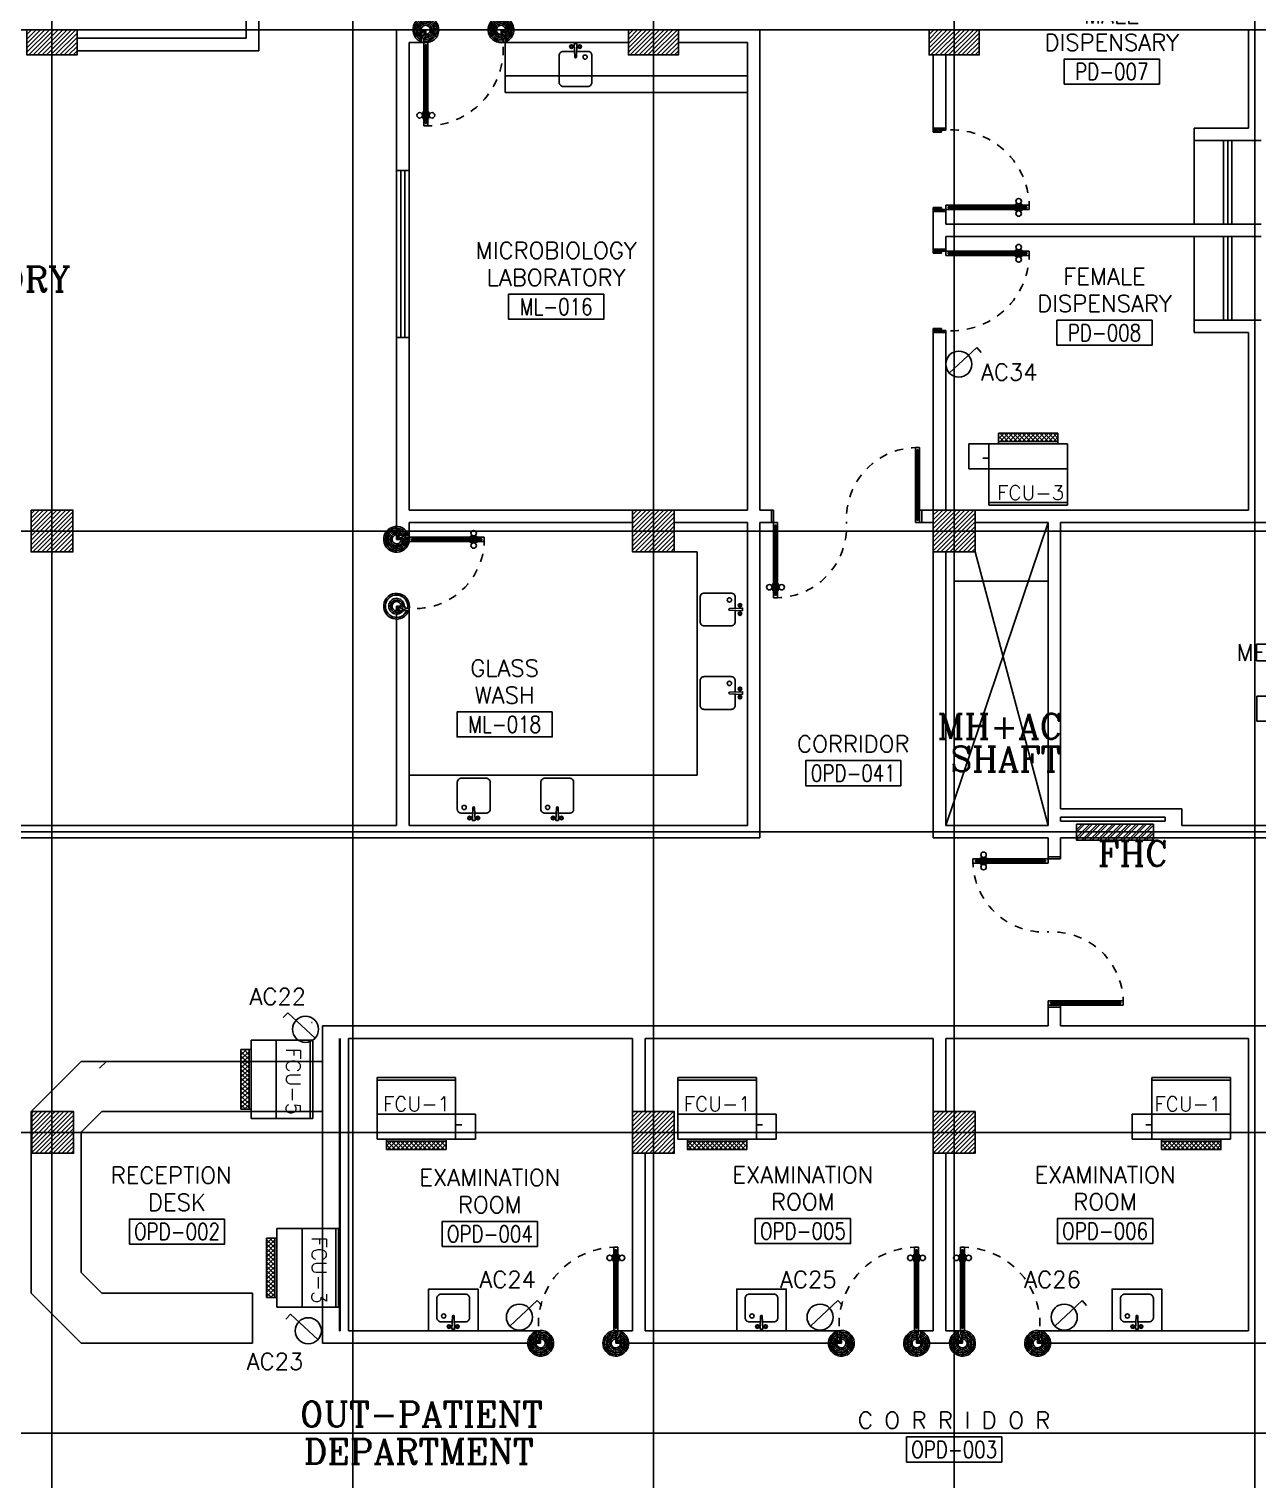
# Model space of a CAD drawing. Extents: x 417819.9 to 417911.9, y 43448 to 43539.2.
# Drawn here: x 417838.38 to 417853.09, y 43477.11 to 43494.48 of the extents above; entities that cross this region are included whole.
import ezdxf
from ezdxf.enums import TextEntityAlignment as Align

# ---------------------------------------------------------------- set-up
doc = ezdxf.new("R2010")
doc.units = 0
doc.header["$MEASUREMENT"] = 0
doc.linetypes.add('HIDDEN', pattern=[0.375, 0.25, -0.125])
doc.layers.get('0').update_dxf_attribs({"color": 11, "linetype": 'CONTINUOUS'})
for name, color, linetype in [('COL', 11, 'CONTINUOUS'), ('DIM', 11, 'CONTINUOUS'), ('DOOR', 11, 'CONTINUOUS'), ('E-SOCKETS', 4, 'CONTINUOUS'), ('FCU', 6, 'CONTINUOUS'), ('ME-FIX', 11, 'CONTINUOUS'), ('RM-BOX', 11, 'CONTINUOUS'), ('RM-NAME', 11, 'CONTINUOUS'), ('RM-NO', 11, 'CONTINUOUS'), ('SCD', 2, 'CONTINUOUS'), ('WALL', 11, 'CONTINUOUS')]:
    doc.layers.add(name, color=color, linetype=linetype)
doc.styles.add('ROMANC', font='romanc', dxfattribs={"height": 0.1})
doc.styles.add('ROMANS', font='ROMANS.shx', dxfattribs={"width": 0.6})

# ---------------------------------------------------------------- blocks, each defined once
blk = doc.blocks.new('COL50')
at = {"layer": 'COL'}
blk.add_lwpolyline([(-250, 250), (-250, -250), (250, -250), (250, 250)], close=True, dxfattribs=at)
blk = doc.blocks.new('*X94')
at = {"color": 0}
for p, q in [((38539, 25069), (39031, 25561)), ((38539, 25122), (38978, 25561)), ((38539, 25175), (38925, 25561)), ((38539, 25228), (38872, 25561)), ((38539, 25281), (38819, 25561)), ((38539, 25334), (38766, 25561)), ((38539, 25387), (38713, 25561)), ((38539, 25440), (38660, 25561)), ((38539, 25493), (38607, 25561)), ((38539, 25546), (38554, 25561)), ((38584, 25061), (39039, 25516)), ((38637, 25061), (39039, 25463)), ((38690, 25061), (39039, 25410)), ((38744, 25061), (39039, 25357)), ((38797, 25061), (39039, 25304)), ((38850, 25061), (39039, 25251)), ((38903, 25061), (39039, 25198)), ((38956, 25061), (39039, 25145)), ((39009, 25061), (39039, 25092))]:
    blk.add_line(p, q, dxfattribs=at)
blk = doc.blocks.new('RM1')
at = {"layer": 'RM-BOX'}
blk.add_lwpolyline([(570, -200), (-570, -200), (-570, -500), (570, -500)], close=True, dxfattribs=at)
at = {"layer": 'RM-NAME', "style": 'ROMANS'}
for tag, p in [('ROOMNAME1', (0, 324)), ('ROOMNAME2', (0, 0))]:
    blk.add_attdef(tag, text='', height=200, dxfattribs=at).set_placement(p, align=Align.MIDDLE)
at = {"layer": 'RM-NO', "style": 'ROMANS', "width": 0.8}
blk.add_attdef('ROOMNO', text='', height=200, dxfattribs=at).set_placement((0, -350), align=Align.MIDDLE)
blk = doc.blocks.new('*X97')
at = {"color": 0}
for p, q in [((31339, 32294), (31806, 32761)), ((31339, 32347), (31753, 32761)), ((31339, 32400), (31700, 32761)), ((31339, 32453), (31647, 32761)), ((31339, 32506), (31594, 32761)), ((31339, 32559), (31541, 32761)), ((31339, 32612), (31488, 32761)), ((31339, 32665), (31435, 32761)), ((31339, 32718), (31382, 32761)), ((31359, 32261), (31839, 32741)), ((31412, 32261), (31839, 32688)), ((31466, 32261), (31839, 32635)), ((31519, 32261), (31839, 32582)), ((31572, 32261), (31839, 32529)), ((31625, 32261), (31839, 32476)), ((31678, 32261), (31839, 32423)), ((31731, 32261), (31839, 32370)), ((31784, 32261), (31839, 32317)), ((31837, 32261), (31839, 32263))]:
    blk.add_line(p, q, dxfattribs=at)
blk = doc.blocks.new('*X91')
at = {"color": 0}
for p, q in [((42139, 25063), (42638, 25561)), ((42139, 25116), (42585, 25561)), ((42139, 25169), (42532, 25561)), ((42139, 25222), (42479, 25561)), ((42139, 25275), (42425, 25561)), ((42139, 25328), (42372, 25561)), ((42139, 25381), (42319, 25561)), ((42139, 25434), (42266, 25561)), ((42139, 25487), (42213, 25561)), ((42139, 25540), (42160, 25561)), ((42191, 25061), (42639, 25510)), ((42244, 25061), (42639, 25457)), ((42297, 25061), (42639, 25403)), ((42350, 25061), (42639, 25350)), ((42403, 25061), (42639, 25297)), ((42456, 25061), (42639, 25244)), ((42509, 25061), (42639, 25191)), ((42562, 25061), (42639, 25138)), ((42615, 25061), (42639, 25085))]:
    blk.add_line(p, q, dxfattribs=at)
blk = doc.blocks.new('DOOR90')
at = {"layer": 'DOOR', "color": 7, "linetype": 'ByBlock'}
for p, q in [((-150, 0), (0, 0)), ((-150, 0), (-150, -25)), ((0, -50), (-114, 0)), ((0, -50), (-40, 0)), ((0, -50), (0, 0)), ((-1000, -25), (-1050, -25)), ((-1050, -75), (-1050, -25)), ((-1050, -25), (-1050, -75)), ((-1000, -75), (-1050, -75)), ((-1000, -42), (-1020, -42)), ((-1020, -42), (-1020, -58)), ((-1000, -58), (-1020, -58)), ((-1000, -25), (-1000, -42)), ((-1000, -58), (-1000, -75)), ((-878, -18), (-968, -18)), ((-968, -25), (-968, -18)), ((-968, -75), (-968, -82)), ((-878, -82), (-968, -82)), ((-955, -9), (-890, -9)), ((-955, -18), (-955, -9)), ((-955, -18), (-890, -18)), ((-955, -82), (-890, -82)), ((-955, -82), (-955, -91)), ((-955, -91), (-890, -91)), ((-890, -18), (-890, -9)), ((-890, -82), (-890, -91)), ((-878, -25), (-878, -18)), ((-878, -75), (-878, -82)), ((-200, -25), (-150, -25)), ((-200, -42), (-200, -25)), ((-180, -42), (-200, -42)), ((-200, -58), (-180, -58)), ((-200, -75), (-200, -58)), ((-150, -75), (-200, -75)), ((-180, -58), (-180, -42)), ((-150, -25), (-100, -25)), ((-150, -75), (-150, -25)), ((-100, -25), (-100, -50)), ((0, -50), (-100, -37)), ((-100, -50), (0, -50)), ((0, -850), (-114, -900)), ((-100, -875), (-100, -850)), ((0, -850), (-100, -863)), ((-100, -850), (0, -850)), ((0, -850), (-40, -900)), ((0, -850), (0, -900)), ((-150, -875), (-100, -875)), ((-150, -900), (-150, -875)), ((-150, -900), (0, -900)), ((0, -900), (-150, -900))]:
    blk.add_line(p, q, dxfattribs=at)
at = {"layer": 'DOOR', "linetype": 'ByBlock'}
for p, q in [((-200, -25), (-1000, -25)), ((-200, -42), (-1000, -42)), ((-200, -58), (-1000, -58)), ((-1000, -75), (-200, -75))]:
    blk.add_line(p, q, dxfattribs=at)
at = {"layer": 'DOOR', "color": 7, "linetype": 'ByBlock'}
for centre in [(-923, 24), (-923, -124)]:
    blk.add_circle(centre, 32.4, dxfattribs=at)
for centre, radius, start, end in [((0, -50), 154, 161.1053, 166.2858), ((0, -50), 94.4, 148.0182, 180), ((0, -50), 134, 158.1598, 169.28), ((0, -50), 114, 154.0838, 167.3774), ((0, -50), 74.4, 137.7764, 180), ((0, -50), 54.4, 113.2074, 180), ((0, -50), 34.4, 90, 180), ((0, -50), 14.4, 90, 180), ((0, -850), 94.4, 180, 211.9818), ((0, -850), 74.4, 180, 222.2236), ((0, -850), 54.4, 180, 246.7926), ((0, -850), 34.4, 180, 270), ((0, -850), 14.4, 180, 270), ((0, -850), 154, 193.7142, 198.8947), ((0, -850), 134, 190.72, 201.8402)]:
    blk.add_arc(centre, radius, start, end, dxfattribs=at)
at = {"layer": 'DOOR', "linetype": 'HIDDEN', "ltscale": 0.5}
blk.add_arc((-222, -50), 828, 178.2701, 275.003, dxfattribs=at)
blk = doc.blocks.new('*X96')
at = {"color": 0}
for p, q in [((38539, 32281), (39019, 32761)), ((38539, 32334), (38966, 32761)), ((38539, 32387), (38913, 32761)), ((38539, 32440), (38860, 32761)), ((38539, 32493), (38807, 32761)), ((38539, 32546), (38754, 32761)), ((38539, 32600), (38701, 32761)), ((38539, 32653), (38648, 32761)), ((38539, 32706), (38595, 32761)), ((38539, 32759), (38542, 32761)), ((38572, 32261), (39039, 32728)), ((38625, 32261), (39039, 32675)), ((38678, 32261), (39039, 32622)), ((38731, 32261), (39039, 32569)), ((38784, 32261), (39039, 32516)), ((38837, 32261), (39039, 32463)), ((38890, 32261), (39039, 32410)), ((38943, 32261), (39039, 32357)), ((38996, 32261), (39039, 32304))]:
    blk.add_line(p, q, dxfattribs=at)
blk = doc.blocks.new('*X95')
at = {"color": 0}
for p, q in [((42139, 32275), (42625, 32761)), ((42139, 32328), (42572, 32761)), ((42139, 32381), (42519, 32761)), ((42139, 32434), (42466, 32761)), ((42139, 32487), (42413, 32761)), ((42139, 32540), (42360, 32761)), ((42139, 32593), (42307, 32761)), ((42139, 32646), (42254, 32761)), ((42139, 32699), (42201, 32761)), ((42139, 32752), (42148, 32761)), ((42178, 32261), (42639, 32722)), ((42231, 32261), (42639, 32669)), ((42284, 32261), (42639, 32616)), ((42337, 32261), (42639, 32563)), ((42390, 32261), (42639, 32510)), ((42443, 32261), (42639, 32457)), ((42496, 32261), (42639, 32404)), ((42549, 32261), (42639, 32351)), ((42602, 32261), (42639, 32298))]:
    blk.add_line(p, q, dxfattribs=at)
blk = doc.blocks.new('A$C24ED45A6')
at = {"layer": 'DOOR', "color": 0, "linetype": 'ByBlock'}
for p, q in [((909, 1055), (909, 990)), ((918, 1055), (909, 1055)), ((918, 978), (918, 1068)), ((925, 1068), (918, 1068)), ((918, 1055), (918, 990)), ((925, 1100), (925, 1150)), ((925, 1150), (975, 1150)), ((975, 1150), (925, 1150)), ((942, 1100), (925, 1100)), ((942, 1100), (942, 1120)), ((958, 1120), (942, 1120)), ((958, 1100), (958, 1120)), ((975, 1100), (958, 1100)), ((975, 1100), (975, 1150)), ((975, 1068), (982, 1068)), ((982, 978), (982, 1068)), ((982, 1055), (982, 990)), ((982, 1055), (991, 1055)), ((991, 1055), (991, 990)), ((918, 990), (909, 990)), ((925, 978), (918, 978)), ((975, 978), (982, 978)), ((982, 990), (991, 990)), ((925, 150), (925, 200)), ((925, 200), (942, 200)), ((942, 200), (942, 180)), ((942, 180), (958, 180)), ((958, 180), (958, 200)), ((958, 200), (975, 200)), ((975, 200), (975, 150)), ((0, 0), (0, 150)), ((0, 150), (25, 150)), ((50, 0), (0, 0)), ((25, 150), (25, 100)), ((25, 100), (50, 100)), ((50, 100), (50, 0)), ((925, 150), (975, 150)), ((975, 100), (950, 100)), ((950, 100), (950, 0)), ((1000, 150), (975, 150)), ((975, 150), (975, 100)), ((1000, 150), (1000, 0)), ((950, 0), (1000, 0))]:
    blk.add_line(p, q, dxfattribs=at)
at = {"layer": 'DOOR', "linetype": 'ByBlock'}
for p, q in [((925, 1100), (925, 200)), ((942, 200), (942, 1100)), ((958, 200), (958, 1100)), ((975, 200), (975, 1100))]:
    blk.add_line(p, q, dxfattribs=at)
at = {"layer": 'DOOR', "color": 9, "linetype": 'ByBlock'}
for p, q in [((50, 0), (0, 114)), ((50, 0), (0, 40)), ((50, 0), (37, 100)), ((950, 0), (1000, 114)), ((950, 0), (963, 100)), ((950, 0), (1000, 40))]:
    blk.add_line(p, q, dxfattribs=at)
at = {"layer": 'DOOR', "color": 0, "linetype": 'ByBlock'}
for centre in [(876, 1023), (1024, 1023)]:
    blk.add_circle(centre, 32.4, dxfattribs=at)
at = {"layer": 'DOOR', "linetype": 'HIDDEN', "ltscale": 0.5}
blk.add_arc((950, 222), 928, 88.456, 184.4816, dxfattribs=at)
at = {"layer": 'DOOR', "color": 9, "linetype": 'ByBlock'}
for centre, radius, start, end in [((50, 0), 154, 103.7142, 108.8947), ((50, 0), 134, 100.72, 111.8402), ((50, 0), 114, 102.6226, 115.9162), ((50, 0), 94.4, 90, 121.9818), ((50, 0), 74.4, 90, 132.2236), ((50, 0), 54.4, 90, 156.7926), ((50, 0), 34.4, 90, 180), ((50, 0), 14.4, 90, 180), ((950, 0), 94.4, 58.0182, 90), ((950, 0), 74.4, 47.7764, 90), ((950, 0), 54.4, 23.2074, 90), ((950, 0), 34.4, 0, 90), ((950, 0), 14.4, 0, 90), ((950, 0), 134, 68.1598, 79.28), ((950, 0), 114, 64.0838, 77.3774), ((950, 0), 154, 71.1053, 76.2858)]:
    blk.add_arc(centre, radius, start, end, dxfattribs=at)
at = {"layer": 'WALL'}
blk.add_line((1000, 0), (1000, 150), dxfattribs=at)
blk = doc.blocks.new('fe-door')
at = {"layer": 'DOOR', "color": 0, "linetype": 'ByBlock'}
for p, q in [((-900, 1775), (-900, 1725)), ((-900, 1725), (-900, 1775)), ((-850, 1775), (-900, 1775)), ((-870, 1758), (-870, 1742)), ((-850, 1758), (-870, 1758)), ((-850, 1742), (-870, 1742)), ((-850, 1775), (-850, 1758)), ((-850, 1742), (-850, 1725)), ((-818, 1775), (-818, 1782)), ((-728, 1782), (-818, 1782)), ((-805, 1782), (-805, 1791)), ((-805, 1791), (-740, 1791)), ((-805, 1782), (-740, 1782)), ((-740, 1782), (-740, 1791)), ((-728, 1775), (-728, 1782)), ((-50, 1758), (-50, 1775)), ((-50, 1775), (0, 1775)), ((-30, 1758), (-50, 1758)), ((-50, 1725), (-50, 1742)), ((-50, 1742), (-30, 1742)), ((-30, 1742), (-30, 1758)), ((150, 1800), (0, 1800)), ((0, 1800), (0, 1775)), ((0, 1725), (0, 1775)), ((0, 1775), (150, 1775)), ((150, 1775), (150, 1800)), ((-850, 1725), (-900, 1725)), ((-818, 1725), (-818, 1718)), ((-728, 1718), (-818, 1718)), ((-805, 1718), (-805, 1709)), ((-805, 1718), (-740, 1718)), ((-805, 1709), (-740, 1709)), ((-740, 1718), (-740, 1709)), ((-728, 1725), (-728, 1718)), ((0, 1725), (-50, 1725)), ((0, 75), (0, 25)), ((0, 75), (50, 75)), ((0, 0), (0, 25)), ((0, 25), (50, 25)), ((150, 25), (0, 25)), ((0, 0), (150, 0)), ((30, 58), (30, 42)), ((50, 58), (30, 58)), ((30, 42), (50, 42)), ((50, 75), (50, 58)), ((50, 42), (50, 25)), ((150, 25), (150, 0)), ((850, 58), (850, 75)), ((850, 75), (900, 75)), ((850, 58), (870, 58)), ((850, 25), (850, 42)), ((850, 42), (870, 42)), ((850, 25), (900, 25)), ((870, 42), (870, 58)), ((900, 25), (900, 75)), ((900, 75), (900, 25))]:
    blk.add_line(p, q, dxfattribs=at)
at = {"layer": 'DOOR', "linetype": 'ByBlock'}
for p, q in [((-50, 1775), (-850, 1775)), ((-50, 1758), (-850, 1758)), ((-50, 1742), (-850, 1742)), ((-850, 1725), (-50, 1725)), ((850, 75), (50, 75)), ((50, 58), (850, 58)), ((50, 42), (850, 42)), ((50, 25), (850, 25))]:
    blk.add_line(p, q, dxfattribs=at)
at = {"layer": 'DOOR', "color": 0, "linetype": 'ByBlock'}
for centre in [(-773, 1824), (-773, 1676)]:
    blk.add_circle(centre, 32.4, dxfattribs=at)
at = {"layer": 'DOOR', "linetype": 'HIDDEN', "ltscale": 0.5}
for centre, start, end in [((-49, 1750), 178.3174, 273.2965), ((49, 50), 358.3174, 93.2965)]:
    blk.add_arc(centre, 851, start, end, dxfattribs=at)
at = {"layer": 'WALL'}
for p, q in [((0, 1800), (150, 1800)), ((0, 0), (150, 0))]:
    blk.add_line(p, q, dxfattribs=at)
at = {"layer": 'WALL', "linetype": 'ByBlock'}
blk.add_line((0, 1800), (150, 1800), dxfattribs=at)
blk = doc.blocks.new('A$C180A3EE7')
at = {"layer": 'ME-FIX'}
blk.add_lwpolyline([(0.593, 0), (0.593, 0.5), (0, 0.5), (0, 0)], dxfattribs=at)
blk.add_lwpolyline([(0.309, 0.107), (0.443, 0.107, 0.414214), (0.493, 0.157), (0.493, 0.388, 0.414214), (0.443, 0.438), (0.15, 0.438, 0.414214), (0.1, 0.388), (0.1, 0.157, 0.414214), (0.15, 0.107), (0.284, 0.107)], format="xyb", dxfattribs=at)
blk.add_lwpolyline([(0.28, 0.019), (0.312, 0.019), (0.306, 0.174, 1), (0.286, 0.174)], format="xyb", close=True, dxfattribs=at)
for centre, radius in [((0.182, 0.177), 0.0255), ((0.247, 0.05), 0.0217), ((0.247, 0.05), 0.014), ((0.346, 0.05), 0.0217), ((0.346, 0.05), 0.014)]:
    blk.add_circle(centre, radius, dxfattribs=at)
blk = doc.blocks.new('*X210')
at = {"color": 0}
for p, q in [((23912, -1650), (23966, -1596)), ((23912, -1597), (23913, -1596)), ((23970, -1696), (23912, -1638)), ((23917, -1696), (23912, -1691)), ((23919, -1696), (24019, -1596)), ((24023, -1696), (23923, -1596)), ((23972, -1696), (24072, -1596)), ((24076, -1696), (23976, -1596)), ((24025, -1696), (24125, -1596)), ((24129, -1696), (24029, -1596)), ((24078, -1696), (24178, -1596)), ((24182, -1696), (24082, -1596)), ((24131, -1696), (24231, -1596)), ((24235, -1696), (24135, -1596)), ((24184, -1696), (24284, -1596)), ((24288, -1696), (24188, -1596)), ((24237, -1696), (24337, -1596)), ((24341, -1696), (24241, -1596)), ((24290, -1696), (24390, -1596)), ((24394, -1696), (24294, -1596)), ((24343, -1696), (24443, -1596)), ((24447, -1696), (24347, -1596)), ((24396, -1696), (24496, -1596)), ((24500, -1696), (24400, -1596)), ((24449, -1696), (24549, -1596)), ((24553, -1696), (24453, -1596)), ((24502, -1696), (24602, -1596)), ((24606, -1696), (24506, -1596)), ((24555, -1696), (24624, -1628)), ((24624, -1660), (24559, -1596)), ((24608, -1696), (24624, -1681)), ((24624, -1607), (24612, -1596))]:
    blk.add_line(p, q, dxfattribs=at)
blk = doc.blocks.new('*X198')
at = {"color": 0}
for p, q in [((23912, -1650), (23966, -1596)), ((23912, -1597), (23913, -1596)), ((23970, -1696), (23912, -1638)), ((23917, -1696), (23912, -1691)), ((23919, -1696), (24019, -1596)), ((24023, -1696), (23923, -1596)), ((23972, -1696), (24072, -1596)), ((24076, -1696), (23976, -1596)), ((24025, -1696), (24125, -1596)), ((24129, -1696), (24029, -1596)), ((24078, -1696), (24178, -1596)), ((24182, -1696), (24082, -1596)), ((24131, -1696), (24231, -1596)), ((24235, -1696), (24135, -1596)), ((24184, -1696), (24284, -1596)), ((24288, -1696), (24188, -1596)), ((24237, -1696), (24337, -1596)), ((24341, -1696), (24241, -1596)), ((24290, -1696), (24390, -1596)), ((24394, -1696), (24294, -1596)), ((24343, -1696), (24443, -1596)), ((24447, -1696), (24347, -1596)), ((24396, -1696), (24496, -1596)), ((24500, -1696), (24400, -1596)), ((24449, -1696), (24549, -1596)), ((24553, -1696), (24453, -1596)), ((24502, -1696), (24602, -1596)), ((24606, -1696), (24506, -1596)), ((24555, -1696), (24624, -1628)), ((24624, -1660), (24559, -1596)), ((24608, -1696), (24624, -1681)), ((24624, -1607), (24612, -1596))]:
    blk.add_line(p, q, dxfattribs=at)
blk = doc.blocks.new('WAP12')
at = {"color": 6}
for p, q in [((-559, 529), (381, 529)), ((-559, 529), (-559, -208)), ((381, 529), (381, -208)), ((-559, 92), (381, 92)), ((-559, -208), (381, -208))]:
    blk.add_line(p, q, dxfattribs=at)
at = {"color": 2}
for p, q in [((-559, 497), (381, 497)), ((381, 92), (619, 92)), ((619, 92), (619, -208)), ((-445, -208), (-445, -333)), ((-445, -233), (267, -233)), ((-445, -333), (267, -333)), ((267, -208), (267, -333)), ((381, -208), (619, -208))]:
    blk.add_line(p, q, dxfattribs=at)
at = {"color": 7}
blk.add_line((381, -34), (455, -34), dxfattribs=at)
at = {"color": 2}
blk.add_blockref('*X198', (-24357, 1362), dxfattribs=at)

msp = doc.modelspace()

# ---------------------------------------------------------------- hatches: boundary and pattern name
at = {"layer": 'RM-NAME'}
h = msp.add_hatch(dxfattribs=at)
h.set_pattern_fill('ANSI31', color=256, scale=0.3, style=0)
h.set_pattern_definition([(45, (417480.111385, 43455.643322), (-0.0265165043, 0.0265165043), [])])
h.paths.add_polyline_path([(417838.6566, 43494.1743), (417838.6566, 43494.4743), (417838.3566, 43494.4743), (417838.3566, 43494.1743)])
h.paths.add_polyline_path([(417838.9566, 43494.1743), (417838.9566, 43494.4743), (417838.6566, 43494.4743), (417838.6566, 43494.1743)])
h = msp.add_hatch(dxfattribs=at)
h.set_pattern_fill('ANSI31', color=256, scale=0.3, style=0)
h.set_pattern_definition([(45, (417487.311385, 43455.643322), (-0.0265165043, 0.0265165043), [])])
h.paths.add_polyline_path([(417845.8566, 43494.1743), (417845.8566, 43494.4743), (417845.5566, 43494.4743), (417845.5566, 43494.1743)])
h.paths.add_polyline_path([(417846.1566, 43494.1743), (417846.1566, 43494.4743), (417845.8566, 43494.4743), (417845.8566, 43494.1743)])
h = msp.add_hatch(dxfattribs=at)
h.set_pattern_fill('ANSI31', color=256, scale=0.3, style=0)
h.set_pattern_definition([(45, (417490.911385, 43455.643322), (-0.0265165043, 0.0265165043), [])])
h.paths.add_polyline_path([(417849.4566, 43494.1743), (417849.4566, 43494.4743), (417849.1566, 43494.4743), (417849.1566, 43494.1743)])
h.paths.add_polyline_path([(417849.7566, 43494.1743), (417849.7566, 43494.4743), (417849.4566, 43494.4743), (417849.4566, 43494.1743)])
h = msp.add_hatch(dxfattribs=at)
h.set_pattern_fill('ANSI32', color=256, scale=175, style=0)
h.set_pattern_definition([(44.999998, (417618.725424, 43453.72332), (-0.046403885, 0.046403882), []), (44.999998, (417618.75636, 43453.72332), (-0.046403885, 0.046403882), [])])
h.paths.add_polyline_path([(417851.8416, 43484.7743), (417851.8416, 43484.9643), (417850.9216, 43484.9643), (417850.9216, 43484.7743)])
h.paths.add_polyline_path([(417850.709, 43484.3532), (417850.709, 43484.774), (417850.9715, 43484.774), (417850.9715, 43484.3532)], flags=9)

# ---------------------------------------------------------------- linework, layer by layer
at = {"layer": 'E-SOCKETS'}
for p, q in [((417849.3985, 43490.3659), (417849.7264, 43490.6711)), ((417849.7264, 43490.6711), (417849.7808, 43490.6125)), ((417841.4782, 43482.7075), (417841.4238, 43482.649)), ((417841.8061, 43482.4024), (417841.4782, 43482.7075)), ((417844.1377, 43478.9564), (417844.4655, 43479.2616)), ((417844.4655, 43479.2616), (417844.52, 43479.203)), ((417847.7377, 43478.9564), (417848.0655, 43479.2616)), ((417848.0655, 43479.2616), (417848.12, 43479.203)), ((417850.6609, 43478.9564), (417850.9888, 43479.2616)), ((417850.9888, 43479.2616), (417851.0432, 43479.203)), ((417841.5114, 43479.0982), (417841.457, 43479.0396)), ((417841.8393, 43478.793), (417841.5114, 43479.0982))]:
    msp.add_line(p, q, dxfattribs=at)
for centre in [(417849.5129, 43490.4723), (417841.6917, 43482.5088), (417844.252, 43479.0628), (417847.852, 43479.0628), (417850.7753, 43479.0628), (417841.7249, 43478.8994)]:
    msp.add_circle(centre, 0.1562, dxfattribs=at)
at = {"layer": 'FCU', "color": 3}
for p, q in [((417850.6982, 43489.645), (417849.9862, 43489.645)), ((417849.9862, 43489.52), (417849.9862, 43489.645)), ((417850.6982, 43489.52), (417850.6982, 43489.645)), ((417849.8722, 43489.52), (417849.6342, 43489.52)), ((417849.6342, 43489.22), (417849.6342, 43489.52)), ((417850.6982, 43489.545), (417849.9862, 43489.545)), ((417849.8722, 43489.345), (417849.7989, 43489.345)), ((417849.8722, 43489.22), (417849.6342, 43489.22)), ((417850.8122, 43488.815), (417849.8722, 43488.815)), ((417841.7454, 43481.4397), (417841.7454, 43482.3797)), ((417840.9154, 43481.5537), (417840.9154, 43482.2657)), ((417841.0404, 43482.2657), (417840.9154, 43482.2657)), ((417841.0154, 43481.5537), (417841.0154, 43482.2657)), ((417841.0404, 43481.5537), (417840.9154, 43481.5537)), ((417842.0548, 43479.1831), (417842.0548, 43480.1231)), ((417841.3498, 43480.0091), (417841.2248, 43480.0091)), ((417841.2248, 43479.2971), (417841.2248, 43480.0091)), ((417841.3248, 43479.2971), (417841.3248, 43480.0091)), ((417841.3498, 43479.2971), (417841.2248, 43479.2971))]:
    msp.add_line(p, q, dxfattribs=at)
at = {"layer": 'FCU', "color": 6}
for p, q in [((417849.8722, 43488.783), (417849.8722, 43489.52)), ((417850.8122, 43489.52), (417849.8722, 43489.52)), ((417850.8122, 43488.783), (417850.8122, 43489.52)), ((417850.8122, 43489.22), (417849.8722, 43489.22)), ((417850.8122, 43488.783), (417849.8722, 43488.783)), ((417841.7774, 43482.3797), (417841.0404, 43482.3797)), ((417841.0404, 43481.4397), (417841.0404, 43482.3797)), ((417841.3404, 43481.4397), (417841.3404, 43482.3797)), ((417841.7774, 43481.4397), (417841.7774, 43482.3797)), ((417841.7774, 43481.4397), (417841.0404, 43481.4397)), ((417841.3498, 43479.1831), (417841.3498, 43480.1231)), ((417842.0868, 43480.1231), (417841.3498, 43480.1231)), ((417841.6498, 43479.1831), (417841.6498, 43480.1231)), ((417842.0868, 43479.1831), (417842.0868, 43480.1231)), ((417842.0868, 43479.1831), (417841.3498, 43479.1831))]:
    msp.add_line(p, q, dxfattribs=at)
at = {"layer": 'RM-NAME'}
for p, q in [((417838.6566, 43460.01), (417838.6566, 43538.4875)), ((417845.8566, 43460.01), (417845.8566, 43538.4875)), ((417849.4566, 43460.01), (417849.4566, 43538.4875)), ((417842.2566, 43466.8743), (417842.2566, 43525.6943)), ((417853.0566, 43466.8743), (417853.0566, 43525.6943)), ((417840.9816, 43496.9693), (417840.9816, 43494.3743)), ((417841.1316, 43496.9693), (417841.1316, 43494.2243)), ((417820.9552, 43494.4743), (417889.6966, 43494.4743)), ((417842.7816, 43494.4743), (417842.7816, 43492.7905)), ((417843.082, 43494.3243), (417843.082, 43494.4743)), ((417844.082, 43494.4743), (417844.082, 43494.3243)), ((417844.082, 43494.3243), (417844.082, 43494.4743)), ((417845.5566, 43494.4707), (417844.082, 43494.4726)), ((417845.6066, 43494.4743), (417845.4566, 43494.4743)), ((417847.1316, 43494.4743), (417846.1066, 43494.4743)), ((417847.1316, 43494.4743), (417847.1316, 43488.7243)), ((417852.9816, 43494.4743), (417853.1316, 43494.4743)), ((417852.9816, 43493.2993), (417852.9816, 43494.4743)), ((417838.9566, 43494.3743), (417840.9816, 43494.3743)), ((417842.9316, 43494.3243), (417842.9316, 43492.7905)), ((417843.082, 43494.3243), (417842.9316, 43494.3243)), ((417845.5566, 43494.3243), (417844.082, 43494.3243)), ((417844.082, 43494.3243), (417844.082, 43493.7243)), ((417846.9816, 43494.3243), (417846.1557, 43494.3243)), ((417846.9816, 43494.3243), (417846.9816, 43488.7243)), ((417846.9816, 43493.7243), (417846.9816, 43494.3243)), ((417838.9566, 43494.2243), (417841.1316, 43494.2243)), ((417849.2066, 43493.2993), (417849.2066, 43494.1743)), ((417849.3566, 43493.2993), (417849.3566, 43494.1743)), ((417846.9816, 43493.9243), (417844.082, 43493.9243)), ((417844.082, 43493.7243), (417846.9816, 43493.7243)), ((417849.3566, 43493.2993), (417849.2066, 43493.2993)), ((417852.3316, 43493.2993), (417852.9816, 43493.2993)), ((417852.3316, 43493.2993), (417852.3316, 43493.1493)), ((417852.3316, 43493.1493), (417853.1316, 43493.1493)), ((417852.3316, 43493.1493), (417852.3316, 43492.1493)), ((417852.6816, 43493.1493), (417852.6816, 43492.1493)), ((417852.7316, 43493.1493), (417852.7316, 43492.1493)), ((417852.7816, 43493.1493), (417852.7816, 43492.1493)), ((417842.9316, 43492.7905), (417842.7816, 43492.7905)), ((417842.7816, 43492.7905), (417842.7816, 43490.7905)), ((417842.8316, 43492.7905), (417842.8316, 43490.7905)), ((417842.8816, 43492.7905), (417842.8816, 43490.7905)), ((417842.9316, 43492.7905), (417842.9316, 43490.7905)), ((417849.2066, 43491.8493), (417849.2066, 43492.2993)), ((417849.3566, 43492.2993), (417849.2066, 43492.2993)), ((417849.3566, 43492.1493), (417849.3566, 43492.2993)), ((417849.3566, 43492.1493), (417853.1316, 43492.1493)), ((417849.3566, 43491.8493), (417849.2066, 43491.8493)), ((417849.3566, 43491.9993), (417853.1316, 43491.9993)), ((417849.3566, 43491.8493), (417849.3566, 43491.9993)), ((417852.3316, 43490.9993), (417852.3316, 43491.9993)), ((417852.6816, 43490.9993), (417852.6816, 43491.9993)), ((417852.7316, 43490.9993), (417852.7316, 43491.9993)), ((417852.7816, 43490.9993), (417852.7816, 43491.9993)), ((417852.3316, 43490.9993), (417853.1316, 43490.9993)), ((417852.3316, 43490.9993), (417852.3316, 43490.8493)), ((417849.2066, 43488.7243), (417849.2066, 43490.8493)), ((417849.3566, 43490.8493), (417849.2066, 43490.8493)), ((417849.3566, 43488.7243), (417849.3566, 43490.8493)), ((417852.3316, 43490.8493), (417852.9816, 43490.8493)), ((417852.9816, 43488.7243), (417852.9816, 43490.8493)), ((417842.7816, 43490.7905), (417842.7816, 43488.4243)), ((417842.9316, 43490.7905), (417842.7816, 43490.7905)), ((417842.9316, 43490.7905), (417842.9316, 43488.7243)), ((417842.9316, 43488.7243), (417845.6066, 43488.7243)), ((417846.1066, 43488.7243), (417846.9816, 43488.7243)), ((417847.2683, 43488.7243), (417847.1316, 43488.7243)), ((417847.2683, 43488.5743), (417847.2683, 43488.7243)), ((417849.2066, 43488.7243), (417849.0683, 43488.7243)), ((417849.0683, 43488.5743), (417849.0683, 43488.7243)), ((417849.7066, 43488.7243), (417852.9816, 43488.7243)), ((417842.9316, 43488.5743), (417845.6066, 43488.5743)), ((417842.9316, 43488.5743), (417842.9316, 43488.4243)), ((417846.1066, 43488.5743), (417846.9816, 43488.5743)), ((417846.9816, 43488.5743), (417846.9816, 43484.9493)), ((417847.2683, 43488.5743), (417847.1316, 43488.5743)), ((417847.1316, 43488.5743), (417847.1316, 43484.7993)), ((417849.2066, 43488.5743), (417849.0683, 43488.5743)), ((417849.3566, 43484.9493), (417850.5816, 43488.5743)), ((417849.7066, 43488.5743), (417850.5816, 43488.5743)), ((417850.5816, 43488.5743), (417850.5816, 43484.9493)), ((417850.7316, 43488.5743), (417856.4066, 43488.5743)), ((417850.7316, 43488.5743), (417850.7316, 43485.1493)), ((417820.6052, 43488.4743), (417889.6966, 43488.4743)), ((417842.9316, 43488.4243), (417842.7816, 43488.4243)), ((417846.1066, 43488.2243), (417846.3816, 43488.2243)), ((417846.3816, 43488.2243), (417846.3816, 43485.5493)), ((417849.2066, 43488.2243), (417849.2066, 43484.7993)), ((417849.3566, 43488.2243), (417849.3566, 43484.9493)), ((417850.5816, 43484.9493), (417849.7066, 43488.2243)), ((417849.4566, 43487.8743), (417849.4566, 43484.9493)), ((417850.5816, 43487.8743), (417849.4566, 43487.8743)), ((417842.9316, 43487.5243), (417842.7816, 43487.5243)), ((417842.7816, 43487.5243), (417842.7816, 43484.9493)), ((417842.9316, 43487.5243), (417842.9316, 43484.9493)), ((417846.3816, 43485.5493), (417842.9316, 43485.5493)), ((417852.1816, 43485.1493), (417850.7316, 43485.1493)), ((417852.1816, 43485.1493), (417852.1816, 43484.9493)), ((417842.7816, 43484.9493), (417831.7066, 43484.9493)), ((417846.9816, 43484.9493), (417842.9316, 43484.9493)), ((417850.5816, 43484.9493), (417849.3566, 43484.9493)), ((417851.9816, 43485.0493), (417850.7316, 43485.0493)), ((417850.7316, 43485.0493), (417850.7316, 43484.9993)), ((417851.9816, 43484.9993), (417850.7316, 43484.9993)), ((417850.9216, 43484.7993), (417850.9216, 43484.9643)), ((417850.9216, 43484.9643), (417851.8416, 43484.9643)), ((417850.9216, 43484.9643), (417851.8416, 43484.9643)), ((417850.9216, 43484.7743), (417850.9216, 43484.9643)), ((417851.8416, 43484.9643), (417851.8416, 43484.7993)), ((417851.8416, 43484.9643), (417851.8416, 43484.7743)), ((417851.9816, 43485.0493), (417851.9816, 43484.9993)), ((417854.8066, 43484.9493), (417852.1816, 43484.9493)), ((417831.4566, 43484.8743), (417889.6966, 43484.8743)), ((417847.1316, 43484.7993), (417835.1316, 43484.7993)), ((417850.5816, 43484.7993), (417849.2066, 43484.7993)), ((417850.5816, 43484.5743), (417850.5816, 43484.7993)), ((417850.7316, 43484.5743), (417850.7316, 43484.7993)), ((417850.9216, 43484.7993), (417850.7316, 43484.7993)), ((417851.8416, 43484.7993), (417850.9216, 43484.7993)), ((417851.8416, 43484.7743), (417850.9216, 43484.7743)), ((417854.8066, 43484.7993), (417851.8416, 43484.7993)), ((417850.5816, 43482.5493), (417850.5816, 43482.7743)), ((417850.7316, 43482.5493), (417850.7316, 43482.7743)), ((417841.763, 43482.591), (417841.773, 43482.591)), ((417850.4066, 43482.5493), (417841.8966, 43482.5493)), ((417841.8966, 43478.7493), (417841.8966, 43482.5493)), ((417850.5816, 43482.5493), (417850.3816, 43482.5493)), ((417856.9066, 43482.5493), (417850.7316, 43482.5493)), ((417852.1066, 43482.5493), (417856.9066, 43482.5493)), ((417842.0966, 43478.8993), (417842.0966, 43482.3993)), ((417842.1066, 43478.8993), (417842.1066, 43482.3993)), ((417845.6066, 43482.3993), (417842.2066, 43482.3993)), ((417842.2066, 43478.8993), (417842.2066, 43482.3993)), ((417845.6066, 43481.5243), (417845.6066, 43482.3993)), ((417849.2066, 43482.3993), (417845.7566, 43482.3993)), ((417845.7566, 43481.5243), (417845.7566, 43482.3993)), ((417849.2066, 43481.5243), (417849.2066, 43482.3993)), ((417852.9816, 43482.3993), (417849.3566, 43482.3993)), ((417849.3566, 43481.5243), (417849.3566, 43482.3993)), ((417852.9816, 43478.8993), (417852.9816, 43482.3993)), ((417838.4066, 43481.5242), (417839.0066, 43482.1242)), ((417841.8966, 43482.1242), (417839.0066, 43482.1242)), ((417839.2266, 43482.0423), (417839.3085, 43482.1242)), ((417838.4066, 43481.5242), (417838.4066, 43479.3494)), ((417839.0066, 43481.2757), (417839.2551, 43481.5242)), ((417841.8966, 43481.5242), (417839.2551, 43481.5242)), ((417820.6052, 43481.2743), (417889.6966, 43481.2743)), ((417839.0066, 43481.2757), (417839.0066, 43479.5979)), ((417845.6066, 43478.8993), (417845.6066, 43481.0243)), ((417845.7566, 43478.8993), (417845.7566, 43481.0243)), ((417849.2066, 43478.8993), (417849.2066, 43481.0243)), ((417849.3566, 43478.8993), (417849.3566, 43481.0243)), ((417839.2551, 43479.3494), (417839.0066, 43479.5979)), ((417839.0066, 43478.7494), (417838.4066, 43479.3494)), ((417841.0566, 43479.3494), (417839.2551, 43479.3494)), ((417841.0517, 43479.3279), (417841.0566, 43479.3328)), ((417841.0566, 43478.7494), (417841.0566, 43479.3494)), ((417842.0966, 43478.8993), (417842.1066, 43478.8993)), ((417844.4566, 43478.8993), (417842.2066, 43478.8993)), ((417844.4566, 43478.8993), (417844.4566, 43478.7493)), ((417845.4566, 43478.8993), (417845.4566, 43478.7493)), ((417845.6066, 43478.8993), (417845.4566, 43478.8993)), ((417845.6066, 43478.8993), (417845.4566, 43478.8993)), ((417848.0566, 43478.8993), (417845.7566, 43478.8993)), ((417848.0566, 43478.8993), (417848.0566, 43478.7493)), ((417849.2066, 43478.8993), (417849.0566, 43478.8993)), ((417849.2066, 43478.8993), (417849.0566, 43478.8993)), ((417849.0566, 43478.8993), (417849.0566, 43478.7493)), ((417849.5066, 43478.8993), (417849.3566, 43478.8993)), ((417849.5066, 43478.8993), (417849.3566, 43478.8993)), ((417849.5066, 43478.8993), (417849.5066, 43478.7493)), ((417852.9816, 43478.8993), (417850.5066, 43478.8993)), ((417850.5066, 43478.8993), (417850.5066, 43478.7493)), ((417841.0566, 43478.7494), (417839.0066, 43478.7494)), ((417844.4566, 43478.7493), (417841.8966, 43478.7493)), ((417848.0566, 43478.7493), (417845.4566, 43478.7493)), ((417849.5066, 43478.7493), (417849.0566, 43478.7493)), ((417853.2816, 43478.7493), (417850.5066, 43478.7493)), ((417820.6052, 43477.6743), (417889.6966, 43477.6743))]:
    msp.add_line(p, q, dxfattribs=at)
for points in [[(417838.9566, 43494.4743), (417838.3566, 43494.4743), (417838.3566, 43494.1743), (417838.9566, 43494.1743)], [(417846.1566, 43494.4743), (417845.5566, 43494.4743), (417845.5566, 43494.1743), (417846.1566, 43494.1743)], [(417849.7566, 43494.4743), (417849.1566, 43494.4743), (417849.1566, 43494.1743), (417849.7566, 43494.1743)]]:
    msp.add_lwpolyline(points, close=True, dxfattribs=at)
for points in [[(417844.9086, 43494.3052), (417844.9407, 43494.3052), (417844.9346, 43494.1499, -1), (417844.9146, 43494.1499)], [(417846.9242, 43487.5189), (417846.9242, 43487.5509), (417846.7689, 43487.5449, 1), (417846.7689, 43487.5249)], [(417846.9242, 43486.5189), (417846.9242, 43486.5509), (417846.7689, 43486.5449, 1), (417846.7689, 43486.5249)], [(417843.7215, 43485.0068), (417843.6894, 43485.0068), (417843.6955, 43485.162, -1), (417843.7154, 43485.162)], [(417844.7215, 43485.0068), (417844.6894, 43485.0068), (417844.6955, 43485.162, -1), (417844.7154, 43485.162)], [(417843.4445, 43478.9185), (417843.4765, 43478.9185), (417843.4705, 43479.0737, 1), (417843.4505, 43479.0737)]]:
    msp.add_lwpolyline(points, format="xyb", close=True, dxfattribs=at)
for points in [[(417844.912, 43494.217), (417844.7782, 43494.217, 0.4142136), (417844.7283, 43494.1671), (417844.7283, 43493.846, 0.4142136), (417844.7782, 43493.7962), (417845.0711, 43493.7962, 0.4142136), (417845.121, 43493.846), (417845.121, 43494.1671, 0.4142136), (417845.0711, 43494.217), (417844.9372, 43494.217)], [(417846.836, 43487.5223), (417846.836, 43487.3884, -0.4142136), (417846.7861, 43487.3386), (417846.465, 43487.3386, -0.4142136), (417846.4151, 43487.3884), (417846.4151, 43487.6813, -0.4142136), (417846.465, 43487.7312), (417846.7861, 43487.7312, -0.4142136), (417846.836, 43487.6813), (417846.836, 43487.5475)], [(417846.836, 43486.5223), (417846.836, 43486.3884, -0.4142136), (417846.7861, 43486.3386), (417846.465, 43486.3386, -0.4142136), (417846.4151, 43486.3884), (417846.4151, 43486.6813, -0.4142136), (417846.465, 43486.7312), (417846.7861, 43486.7312, -0.4142136), (417846.836, 43486.6813), (417846.836, 43486.5475)], [(417843.718, 43485.095), (417843.8519, 43485.095, 0.4142136), (417843.9018, 43485.1448), (417843.9018, 43485.4659, 0.4142136), (417843.8519, 43485.5158), (417843.559, 43485.5158, 0.4142136), (417843.5091, 43485.4659), (417843.5091, 43485.1448, 0.4142136), (417843.559, 43485.095), (417843.6928, 43485.095)], [(417844.718, 43485.095), (417844.8519, 43485.095, 0.4142136), (417844.9018, 43485.1448), (417844.9018, 43485.4659, 0.4142136), (417844.8519, 43485.5158), (417844.559, 43485.5158, 0.4142136), (417844.5091, 43485.4659), (417844.5091, 43485.1448, 0.4142136), (417844.559, 43485.095), (417844.6928, 43485.095)], [(417843.4731, 43479.0066), (417843.607, 43479.0066, 0.4142136), (417843.6568, 43479.0565), (417843.6568, 43479.2876, 0.4142136), (417843.607, 43479.3375), (417843.314, 43479.3375, 0.4142136), (417843.2642, 43479.2876), (417843.2642, 43479.0565, 0.4142136), (417843.314, 43479.0066), (417843.4479, 43479.0066)]]:
    msp.add_lwpolyline(points, format="xyb", dxfattribs=at)
msp.add_lwpolyline([(417843.7568, 43478.8993), (417843.7568, 43479.3993), (417843.1642, 43479.3993), (417843.1642, 43478.8993)], dxfattribs=at)
for centre, radius in [((417844.8749, 43494.2741), 0.0217), ((417844.8749, 43494.2741), 0.014), ((417844.9744, 43494.2741), 0.0217), ((417844.9744, 43494.2741), 0.014), ((417845.0391, 43494.1476), 0.0255), ((417846.7665, 43487.6493), 0.0255), ((417846.8931, 43487.5846), 0.0217), ((417846.8931, 43487.4851), 0.0217), ((417846.8931, 43487.5846), 0.014), ((417846.8931, 43487.4851), 0.014), ((417846.7665, 43486.6493), 0.0255), ((417846.8931, 43486.5846), 0.0217), ((417846.8931, 43486.4851), 0.0217), ((417846.8931, 43486.5846), 0.014), ((417846.8931, 43486.4851), 0.014), ((417843.591, 43485.1644), 0.0255), ((417844.591, 43485.1644), 0.0255), ((417843.6557, 43485.0379), 0.0217), ((417843.6557, 43485.0379), 0.014), ((417843.7552, 43485.0379), 0.0217), ((417843.7552, 43485.0379), 0.014), ((417844.6557, 43485.0379), 0.0217), ((417844.6557, 43485.0379), 0.014), ((417844.7552, 43485.0379), 0.0217), ((417844.7552, 43485.0379), 0.014), ((417843.346, 43479.0761), 0.0255), ((417843.4107, 43478.9495), 0.0217), ((417843.4107, 43478.9495), 0.014), ((417843.5103, 43478.9495), 0.0217), ((417843.5103, 43478.9495), 0.014)]:
    msp.add_circle(centre, radius, dxfattribs=at)

# ---------------------------------------------------------------- block references
at = {"layer": 'DIM', "xscale": 0.001000000047497451, "yscale": 0.0009999999892897904, "zscale": 0.001, "rotation": 90}
msp.add_blockref('fe-door', (417849.0683, 43488.5743), dxfattribs=at)
at = {"layer": 'DIM', "xscale": 0.001000000047497451, "yscale": 0.0009999999892897904, "zscale": 0.001}
msp.add_blockref('fe-door', (417850.5816, 43482.7743), dxfattribs=at)
at = {"layer": 'FCU', "color": 11, "xscale": 0.0009999871253967285, "yscale": 0.001000002026557922, "zscale": 0.001, "rotation": 180}
msp.add_blockref('*X210', (417874.6099, 43487.9491), dxfattribs=at)
at = {"layer": 'FCU', "color": 11, "extrusion": (0, 0, -1), "xscale": 0.001000002026557922, "yscale": 0.001000002026557922, "zscale": -0.001, "rotation": 90}
for p in [(-417842.6113, 43457.642), (-417842.9207, 43455.3854)]:
    msp.add_blockref('*X210', p, dxfattribs=at)
at = {"layer": 'FCU', "linetype": 'Continuous', "yscale": 0.001000002026557922, "zscale": 0.001}
for p, xscale in [((417843.1079, 43481.4009), 0.0009999871253967285), ((417846.7079, 43481.4009), 0.0009999871253967285), ((417852.2052, 43481.4009), -0.0009999871253967285)]:
    msp.add_blockref('WAP12', p, dxfattribs=dict(at, xscale=xscale))
at = {"layer": 'RM-NAME', "yscale": 0.0009999999892897904, "zscale": 0.001}
for p, xscale, rotation in [((417844.082, 43494.4743), 0.001000000047497451, 180), ((417849.2066, 43493.2993), 0.0009999999892897904, 270), ((417849.2066, 43490.8493), -0.0009999999892897904, 270)]:
    msp.add_blockref('A$C24ED45A6', p, dxfattribs=dict(at, xscale=xscale, rotation=rotation))
at = {"layer": 'RM-NAME', "xscale": 0.001000000047497451, "yscale": 0.0009999999892897904, "zscale": 0.001}
for p, values in [((417851.344, 43494.3246), {'ROOMNO': 'PD-007', 'ROOMNAME2': 'DISPENSARY', 'ROOMNAME1': 'MALE'}), ((417844.6927, 43491.5094), {'ROOMNO': 'ML-016', 'ROOMNAME2': 'LABORATORY', 'ROOMNAME1': 'MICROBIOLOGY'}), ((417851.2568, 43491.1975), {'ROOMNO': 'PD-008', 'ROOMNAME2': 'DISPENSARY', 'ROOMNAME1': 'FEMALE'}), ((417853.6512, 43486.6962), {'ROOMNO': 'PD-018', 'ROOMNAME2': 'ROOM', 'ROOMNAME1': 'MECHANICAL'}), ((417844.0761, 43486.5093), {'ROOMNO': 'ML-018', 'ROOMNAME2': 'WASH', 'ROOMNAME1': 'GLASS'}), ((417848.2496, 43485.9249), {'ROOMNO': '0PD-041', 'ROOMNAME2': 'CORRIDOR'}), ((417840.1534, 43480.4371), {'ROOMNO': 'OPD-002', 'ROOMNAME2': 'DESK', 'ROOMNAME1': 'RECEPTION '}), ((417843.8986, 43480.4089), {'ROOMNO': 'OPD-004', 'ROOMNAME2': 'ROOM', 'ROOMNAME1': 'EXAMINATION'}), ((417847.6463, 43480.4434), {'ROOMNO': 'OPD-005', 'ROOMNAME2': 'ROOM', 'ROOMNAME1': 'EXAMINATION'}), ((417851.2636, 43480.4435), {'ROOMNO': 'OPD-006', 'ROOMNAME2': 'ROOM', 'ROOMNAME1': 'EXAMINATION'}), ((417849.4566, 43477.8278), {'ROOMNO': 'OPD-003', 'ROOMNAME2': 'C O R R I D O R'})]:
    msp.add_blockref('RM1', p, dxfattribs=at).add_auto_attribs(values)
at = {"layer": 'RM-NAME', "yscale": 0.0009999999892897904, "zscale": 0.001}
for name, p, xscale in [('*X97', (417807.0674, 43455.9633), 0.001000000047497451), ('COL50', (417838.6566, 43488.4743), 0.001000000047497451), ('*X96', (417807.0674, 43455.9633), 0.001000000047497451), ('COL50', (417845.8566, 43488.4743), 0.001000000047497451), ('*X95', (417807.0674, 43455.9633), 0.001000000047497451), ('COL50', (417849.4566, 43488.4743), 0.001000000047497451), ('DOOR90', (417842.7816, 43488.4243), -0.001000000047497451), ('COL50', (417838.6645, 43481.2743), 0.001000000047497451), ('*X94', (417799.8752, 43455.9633), 0.001000000047497451), ('*X94', (417807.0674, 43455.9633), 0.001000000047497451), ('COL50', (417845.8566, 43481.2743), 0.001000000047497451), ('*X91', (417807.0674, 43455.9633), 0.001000000047497451), ('COL50', (417849.4566, 43481.2743), 0.001000000047497451), ('A$C24ED45A6', (417844.4566, 43478.7493), 0.001000000047497451), ('A$C24ED45A6', (417848.0566, 43478.7493), 0.001000000047497451), ('A$C24ED45A6', (417850.5066, 43478.7493), -0.001000000047497451)]:
    msp.add_blockref(name, p, dxfattribs=dict(at, xscale=xscale))
at = {"layer": 'RM-NAME'}
for p in [(417846.8542, 43478.8993), (417851.3484, 43478.8993)]:
    msp.add_blockref('A$C180A3EE7', p, dxfattribs=at)

# ---------------------------------------------------------------- texts
at = {"layer": 'E-SOCKETS', "style": 'ROMANS'}
for s, p in [('AC34', (417849.7782, 43490.2776)), ('AC22', (417841.0218, 43482.8003)), ('AC24', (417843.7729, 43479.4138)), ('AC25', (417847.3729, 43479.4138)), ('AC26', (417850.2962, 43479.4138)), ('AC23', (417840.9876, 43478.4328))]:
    msp.add_text(s, height=0.2, dxfattribs=at).set_placement(p)
at = {"layer": 'RM-NAME', "style": 'ROMANC'}
for s, p in [('MAIN LABORATORY', (417836.9332, 43491.4911)), ('MH+AC', (417850.0026, 43486.136)), ('SHAFT', (417850.0751, 43485.7455)), ('OUT-PATIENT', (417843.0773, 43477.9015)), ('DEPARTMENT', (417843.0452, 43477.4551))]:
    msp.add_text(s, height=0.3, dxfattribs=at).set_placement(p, align=Align.MIDDLE)
msp.add_text('FHC', height=0.3, dxfattribs=at).set_placement((417851.1771, 43484.4651))
at = {"layer": 'SCD', "style": 'ROMANS'}
for s, p in [('FCU-3', (417849.9717, 43488.8462)), ('FCU-1', (417842.62, 43481.5276)), ('FCU-1', (417846.22, 43481.5276)), ('FCU-1', (417851.8542, 43481.5276))]:
    msp.add_text(s, height=0.175, dxfattribs=at).set_placement(p)
for s, p in [('FCU-5', (417841.4582, 43482.2836)), ('FCU-3', (417841.7677, 43480.027))]:
    msp.add_text(s, height=0.175, rotation=270, dxfattribs=at).set_placement(p)

doc.saveas('drawing.dxf')
